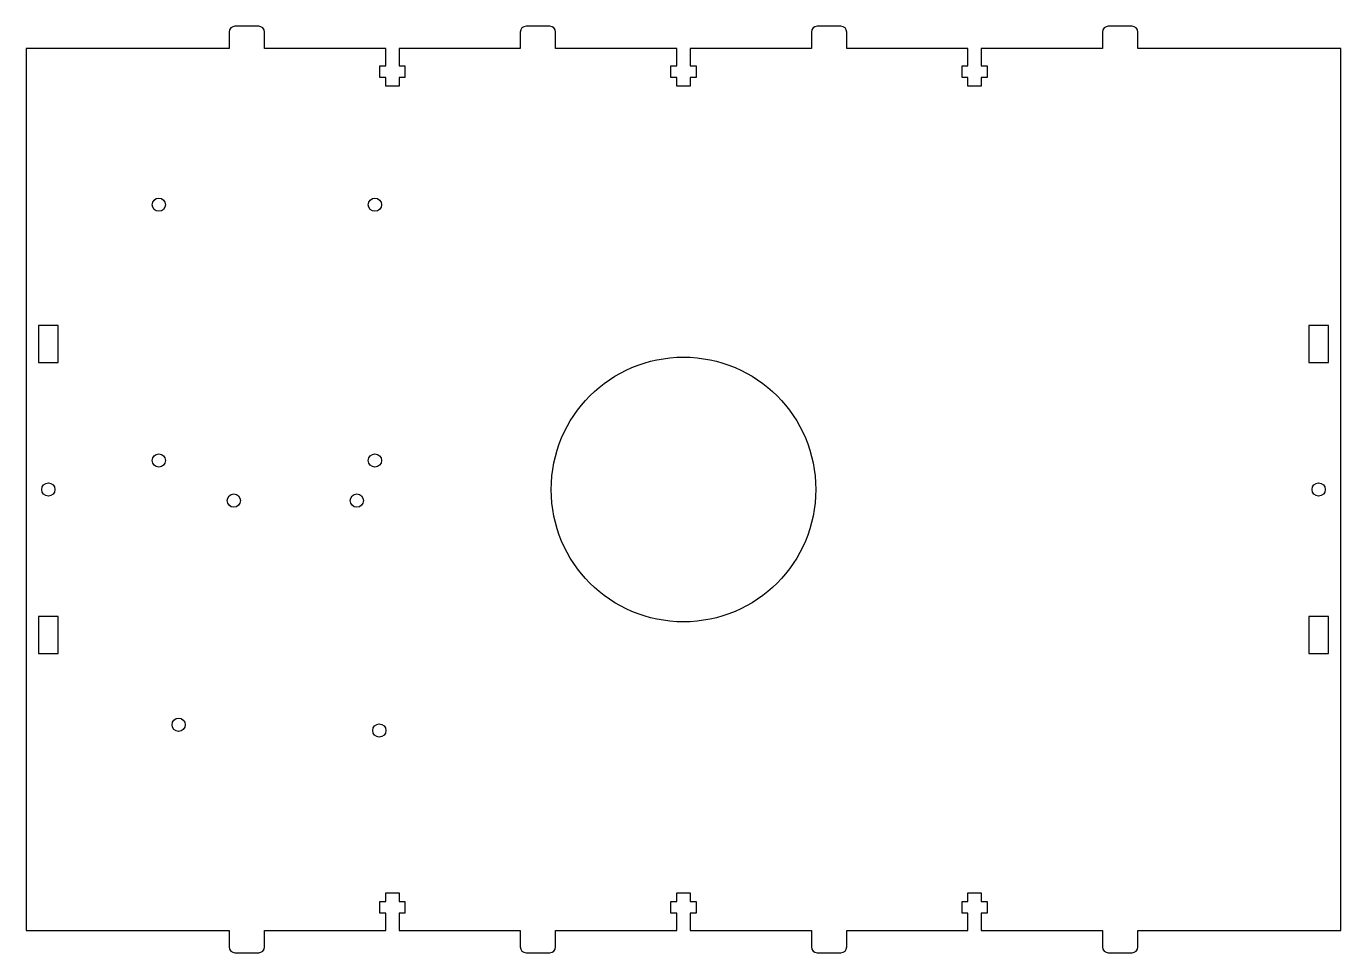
# Model space of a CAD drawing. Header units: millimetres. Extents: x -148 to 151, y -205 to 5.
import ezdxf

# ---------------------------------------------------------------- set-up
doc = ezdxf.new("R2010")
doc.units = ezdxf.units.MM

msp = doc.modelspace()

# ---------------------------------------------------------------- linework, layer by layer
at = {"color": 7, "linetype": 'Continuous', "lineweight": 25}
for p, q in [((-101.5, 3.7), (-101.5, 0)), ((-94.8, 5), (-100.2, 5)), ((-93.5, 0), (-93.5, 3.7)), ((-35.5, 3.7), (-35.5, 0)), ((-28.8, 5), (-34.2, 5)), ((-27.5, 0), (-27.5, 3.7)), ((30.5, 3.7), (30.5, 0)), ((37.2, 5), (31.8, 5)), ((38.5, 0), (38.5, 3.7)), ((96.5, 3.7), (96.5, 0)), ((103.2, 5), (97.8, 5)), ((104.5, 0), (104.5, 3.7)), ((-147.5, 0), (-147.5, -200)), ((-101.5, 0), (-147.5, 0)), ((-66, 0), (-93.5, 0)), ((-66, -4), (-66, 0)), ((-63, 0), (-63, -4)), ((-35.5, 0), (-63, 0)), ((0, 0), (-27.5, 0)), ((0, -4), (0, 0)), ((3, 0), (3, -4)), ((30.5, 0), (3, 0)), ((66, 0), (38.5, 0)), ((66, -4), (66, 0)), ((69, 0), (69, -4)), ((96.5, 0), (69, 0)), ((150.5, 0), (104.5, 0)), ((150.5, -200), (150.5, 0)), ((-67.35, -4), (-66, -4)), ((-67.35, -6.6), (-67.35, -4)), ((-63, -4), (-61.65, -4)), ((-61.65, -4), (-61.65, -6.6)), ((-1.35, -4), (0, -4)), ((-1.35, -6.6), (-1.35, -4)), ((3, -4), (4.35, -4)), ((4.35, -4), (4.35, -6.6)), ((64.65, -4), (66, -4)), ((64.65, -6.6), (64.65, -4)), ((69, -4), (70.35, -4)), ((70.35, -4), (70.35, -6.6)), ((-66, -6.6), (-67.35, -6.6)), ((-66, -8.6), (-66, -6.6)), ((-63, -8.6), (-66, -8.6)), ((-63, -6.6), (-63, -8.6)), ((-61.65, -6.6), (-63, -6.6)), ((0, -6.6), (-1.35, -6.6)), ((0, -8.6), (0, -6.6)), ((3, -8.6), (0, -8.6)), ((3, -6.6), (3, -8.6)), ((4.35, -6.6), (3, -6.6)), ((66, -6.6), (64.65, -6.6)), ((66, -8.6), (66, -6.6)), ((69, -8.6), (66, -8.6)), ((69, -6.6), (69, -8.6)), ((70.35, -6.6), (69, -6.6)), ((-140.3, -62.8), (-144.7, -62.8)), ((-144.7, -62.8), (-144.7, -71.2)), ((-140.3, -71.2), (-140.3, -62.8)), ((147.7, -62.8), (143.3, -62.8)), ((143.3, -62.8), (143.3, -71.2)), ((147.7, -71.2), (147.7, -62.8)), ((-144.7, -71.2), (-140.3, -71.2)), ((143.3, -71.2), (147.7, -71.2)), ((-140.3, -128.8), (-144.7, -128.8)), ((-144.7, -128.8), (-144.7, -137.2)), ((-140.3, -137.2), (-140.3, -128.8)), ((147.7, -128.8), (143.3, -128.8)), ((143.3, -128.8), (143.3, -137.2)), ((147.7, -137.2), (147.7, -128.8)), ((-144.7, -137.2), (-140.3, -137.2)), ((143.3, -137.2), (147.7, -137.2)), ((-67.35, -193.4), (-66, -193.4)), ((-67.35, -196), (-67.35, -193.4)), ((-66, -191.4), (-63, -191.4)), ((-66, -193.4), (-66, -191.4)), ((-63, -191.4), (-63, -193.4)), ((-63, -193.4), (-61.65, -193.4)), ((-61.65, -193.4), (-61.65, -196)), ((-1.35, -193.4), (0, -193.4)), ((-1.35, -196), (-1.35, -193.4)), ((0, -191.4), (3, -191.4)), ((0, -193.4), (0, -191.4)), ((3, -191.4), (3, -193.4)), ((3, -193.4), (4.35, -193.4)), ((4.35, -193.4), (4.35, -196)), ((64.65, -193.4), (66, -193.4)), ((64.65, -196), (64.65, -193.4)), ((66, -191.4), (69, -191.4)), ((66, -193.4), (66, -191.4)), ((69, -191.4), (69, -193.4)), ((69, -193.4), (70.35, -193.4)), ((70.35, -193.4), (70.35, -196)), ((-66, -196), (-67.35, -196)), ((-66, -200), (-66, -196)), ((-63, -196), (-63, -200)), ((-61.65, -196), (-63, -196)), ((0, -196), (-1.35, -196)), ((0, -200), (0, -196)), ((3, -196), (3, -200)), ((4.35, -196), (3, -196)), ((66, -196), (64.65, -196)), ((66, -200), (66, -196)), ((69, -196), (69, -200)), ((70.35, -196), (69, -196)), ((-147.5, -200), (-101.5, -200)), ((-101.5, -200), (-101.5, -203.7)), ((-93.5, -200), (-66, -200)), ((-93.5, -203.7), (-93.5, -200)), ((-63, -200), (-35.5, -200)), ((-35.5, -200), (-35.5, -203.7)), ((-27.5, -200), (0, -200)), ((-27.5, -203.7), (-27.5, -200)), ((3, -200), (30.5, -200)), ((30.5, -200), (30.5, -203.7)), ((38.5, -200), (66, -200)), ((38.5, -203.7), (38.5, -200)), ((69, -200), (96.5, -200)), ((96.5, -200), (96.5, -203.7)), ((104.5, -200), (150.5, -200)), ((104.5, -203.7), (104.5, -200)), ((-100.2, -205), (-94.8, -205)), ((-34.2, -205), (-28.8, -205)), ((31.8, -205), (37.2, -205)), ((97.8, -205), (103.2, -205))]:
    msp.add_line(p, q, dxfattribs=at)
for centre, radius in [((-117.46, -35.44), 1.5), ((-68.46, -35.44), 1.5), ((1.5, -100), 30), ((-117.46, -93.44), 1.5), ((-68.46, -93.44), 1.5), ((-142.5, -100), 1.5), ((-100.46, -102.52), 1.5), ((-72.56, -102.52), 1.5), ((145.5, -100), 1.5), ((-112.96, -153.32), 1.5), ((-67.46, -154.62), 1.5)]:
    msp.add_circle(centre, radius, dxfattribs=at)
for centre, start, end in [((-100.2, 3.7), 90, 180), ((-94.8, 3.7), 0, 90), ((-34.2, 3.7), 90, 180), ((-28.8, 3.7), 0, 90), ((31.8, 3.7), 90, 180), ((37.2, 3.7), 0, 90), ((97.8, 3.7), 90, 180), ((103.2, 3.7), 0, 90), ((-100.2, -203.7), 180, 270), ((-94.8, -203.7), 270, 0), ((-34.2, -203.7), 180, 270), ((-28.8, -203.7), 270, 0), ((31.8, -203.7), 180, 270), ((37.2, -203.7), 270, 0), ((97.8, -203.7), 180, 270), ((103.2, -203.7), 270, 0)]:
    msp.add_arc(centre, 1.3, start, end, dxfattribs=at)

doc.saveas('drawing.dxf')
